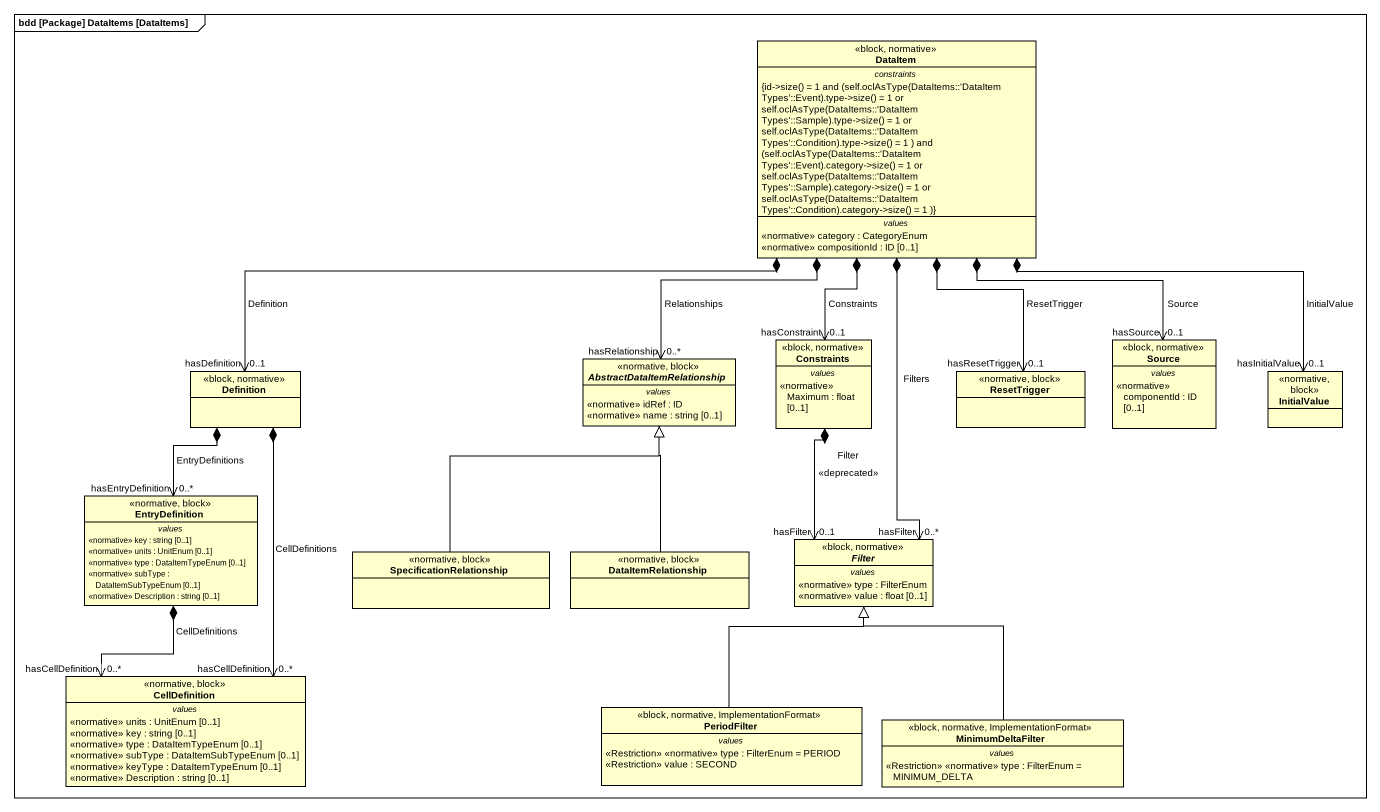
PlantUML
@startuml
mainframe bdd [Package] DataItems [DataItems]
hide circle
hide empty members
class DataItem <<block, normative>> {
  -- constraints --
  {field} {id->size() = 1 and (self.oclAsType(DataItems::'DataItem Types'::Event).type->size() = 1 or self.oclAsType(DataItems::'DataItem Types'::Sample).type->size() = 1 or self.oclAsType(DataItems::'DataItem Types'::Condition).type->size() = 1 ) and (self.oclAsType(DataItems::'DataItem Types'::Event).category->size() = 1 or self.oclAsType(DataItems::'DataItem Types'::Sample).category->size() = 1 or self.oclAsType(DataItems::'DataItem Types'::Condition).category->size() = 1 )}
  -- values --
  <<normative>> category : CategoryEnum
  <<normative>> compositionId : ID [0..1]
}
class Definition <<block, normative>>
abstract class AbstractDataItemRelationship <<normative, block>> {
  -- values --
  <<normative>> idRef : ID
  <<normative>> name : string [0..1]
}
class Constraints <<block, normative>> {
  -- values --
  <<normative>> Maximum : float [0..1]
}
class ResetTrigger <<normative, block>>
class Source <<block, normative>> {
  -- values --
  <<normative>> componentId : ID [0..1]
}
class InitialValue <<normative, block>>
class EntryDefinition <<normative, block>> {
  -- values --
  <<normative>> key : string [0..1]
  <<normative>> units : UnitEnum [0..1]
  <<normative>> type : DataItemTypeEnum [0..1]
  <<normative>> subType : DataItemSubTypeEnum [0..1]
  <<normative>> Description : string [0..1]
}
class SpecificationRelationship <<normative, block>>
class DataItemRelationship <<normative, block>>
abstract class Filter <<block, normative>> {
  -- values --
  <<normative>> type : FilterEnum
  <<normative>> value : float [0..1]
}
class CellDefinition <<normative, block>> {
  -- values --
  <<normative>> units : UnitEnum [0..1]
  <<normative>> key : string [0..1]
  <<normative>> type : DataItemTypeEnum [0..1]
  <<normative>> subType : DataItemSubTypeEnum [0..1]
  <<normative>> keyType : DataItemTypeEnum [0..1]
  <<normative>> Description : string [0..1]
}
class PeriodFilter <<block, normative, ImplementationFormat>> {
  -- values --
  <<Restriction>> <<normative>> type : FilterEnum = PERIOD
  <<Restriction>> value : SECOND
}
class MinimumDeltaFilter <<block, normative, ImplementationFormat>> {
  -- values --
  <<Restriction>> <<normative>> type : FilterEnum = MINIMUM_DELTA
}
DataItem *-left-> "hasDefinition\n0..1" Definition : Definition
DataItem *--> "hasRelationship\n0..*" AbstractDataItemRelationship : Relationships
DataItem *--> "0..1\nhasConstraint" Constraints : Constraints
DataItem *--> "0..1\nhasResetTrigger" ResetTrigger : ResetTrigger
DataItem *--> "hasSource\n0..1" Source : Source
DataItem *--> "0..1\nhasInitialValue" InitialValue : InitialValue
DataItem *--> "hasFilter\n0..*" Filter : Filters
Definition *--> "0..*\nhasEntryDefinition" EntryDefinition : EntryDefinitions
Definition *--> "hasCellDefinition\n0..*" CellDefinition : CellDefinitions
Constraints *--> "hasFilter\n0..1" Filter : Filter\n<<deprecated>>
EntryDefinition *--> "hasCellDefinition\n0..*" CellDefinition : CellDefinitions
SpecificationRelationship -up-|> AbstractDataItemRelationship
DataItemRelationship -up-|> AbstractDataItemRelationship
PeriodFilter -up-|> Filter
MinimumDeltaFilter -up-|> Filter
@enduml
